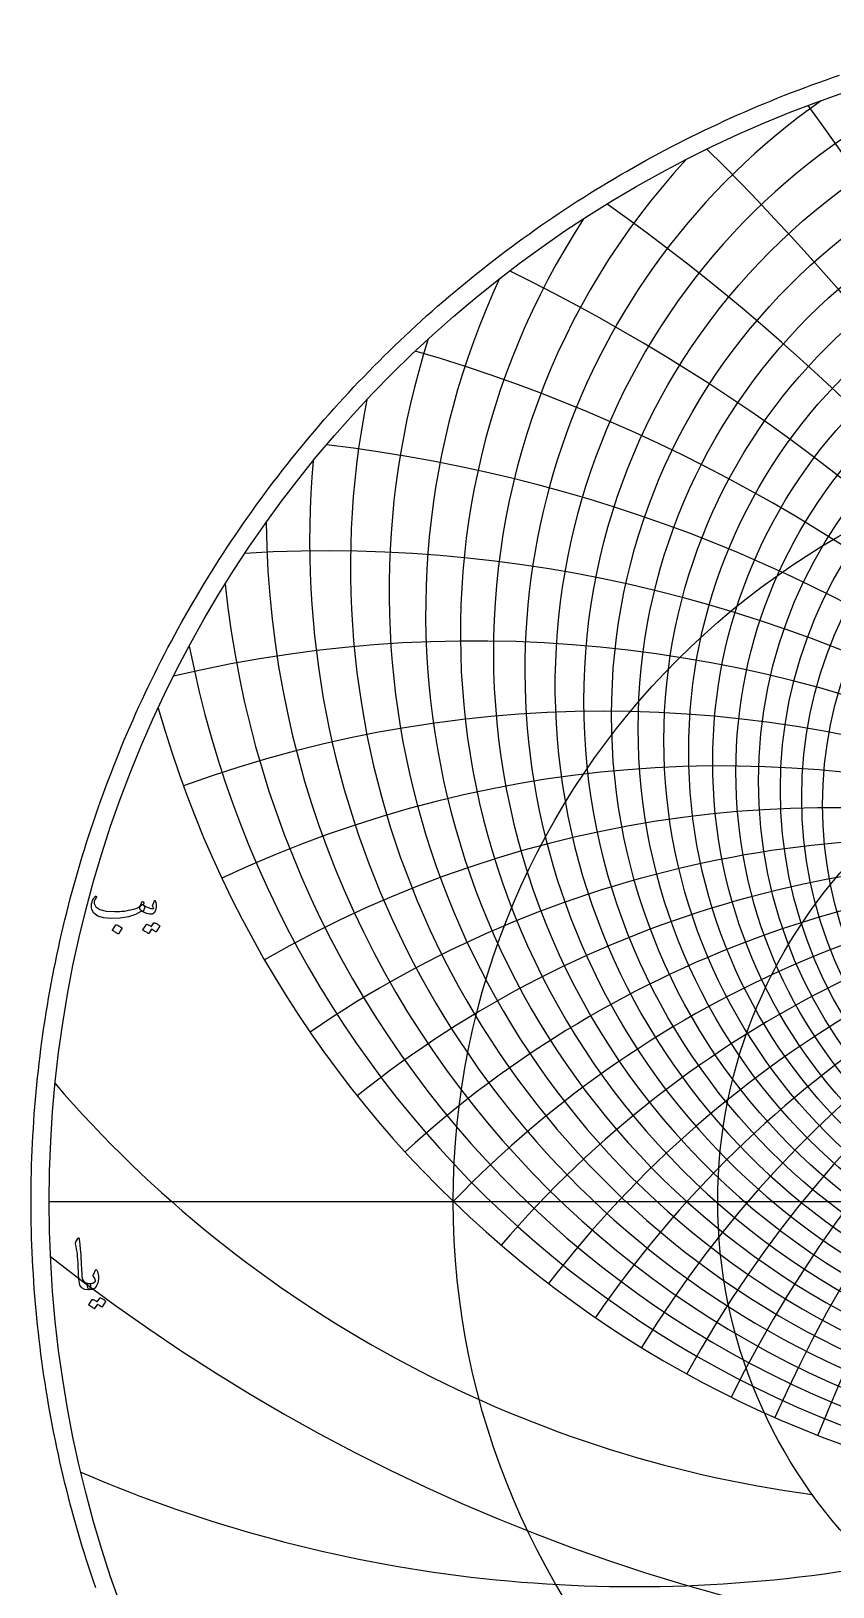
# Model space of a CAD drawing. Header units: millimetres. Extents: x -128 to 128, y -128 to 131.
# Drawn here: x -128 to -41.6, y -41.5 to 126 of the extents above; entities that cross this region are included whole.
import ezdxf

# ---------------------------------------------------------------- set-up
doc = ezdxf.new("R2010")
doc.units = ezdxf.units.MM
for name, color, linetype in [('CUT_OUTER', 1, 'Continuous'), ('ENGRAVE', 7, 'Continuous'), ('ENGRAVE_FINE', 8, 'Continuous'), ('TEXT', 5, 'Continuous')]:
    doc.layers.add(name, color=color, linetype=linetype)

msp = doc.modelspace()

# ---------------------------------------------------------------- linework, layer by layer
at = {"layer": 'CUT_OUTER'}
msp.add_lwpolyline([(-120.9905, -41.6235), (-121.2436, -40.8803), (-121.4921, -40.1356), (-121.7361, -39.3894), (-121.9755, -38.6417), (-122.2103, -37.8925), (-122.4405, -37.1419), (-122.6661, -36.3899), (-122.8871, -35.6366), (-123.1034, -34.8819), (-123.3151, -34.1259), (-123.5222, -33.3686), (-123.7246, -32.6101), (-123.9224, -31.8503), (-124.1155, -31.0893), (-124.3039, -30.3272), (-124.4877, -29.5639), (-124.6667, -28.7995), (-124.8411, -28.034), (-125.0108, -27.2675), (-125.1757, -26.4999), (-125.336, -25.7313), (-125.4915, -24.9618), (-125.6423, -24.1913), (-125.7883, -23.42), (-125.9297, -22.6477), (-126.0663, -21.8746), (-126.1981, -21.1006), (-126.3252, -20.3259), (-126.4476, -19.5504), (-126.5651, -18.7742), (-126.6779, -17.9972), (-126.786, -17.2196), (-126.8893, -16.4413), (-126.9878, -15.6624), (-127.0815, -14.883), (-127.1704, -14.1029), (-127.2545, -13.3224), (-127.3339, -12.5413), (-127.4084, -11.7598), (-127.4782, -10.9778), (-127.5432, -10.1954), (-127.6033, -9.4126), (-127.6587, -8.6294), (-127.7092, -7.846), (-127.755, -7.0622), (-127.7959, -6.2782), (-127.832, -5.4939), (-127.8633, -4.7095), (-127.8898, -3.9248), (-127.9115, -3.1401), (-127.9283, -2.3551), (-127.9404, -1.5701), (-127.9476, -0.7851), (-127.95, 0), (-127.9476, 0.7851), (-127.9404, 1.5701), (-127.9283, 2.3551), (-127.9115, 3.1401), (-127.8898, 3.9248), (-127.8633, 4.7095), (-127.832, 5.4939), (-127.7959, 6.2782), (-127.755, 7.0622), (-127.7092, 7.846), (-127.6587, 8.6294), (-127.6033, 9.4126), (-127.5432, 10.1954), (-127.4782, 10.9778), (-127.4084, 11.7598), (-127.3339, 12.5413), (-127.2545, 13.3224), (-127.1704, 14.1029), (-127.0815, 14.883), (-126.9878, 15.6624), (-126.8893, 16.4413), (-126.786, 17.2196), (-126.6779, 17.9972), (-126.5651, 18.7742), (-126.4476, 19.5504), (-126.3252, 20.3259), (-126.1981, 21.1006), (-126.0663, 21.8746), (-125.9297, 22.6477), (-125.7883, 23.42), (-125.6423, 24.1913), (-125.4915, 24.9618), (-125.336, 25.7313), (-125.1757, 26.4999), (-125.0108, 27.2675), (-124.8411, 28.034), (-124.6667, 28.7995), (-124.4877, 29.5639), (-124.3039, 30.3272), (-124.1155, 31.0893), (-123.9224, 31.8503), (-123.7246, 32.6101), (-123.5222, 33.3686), (-123.3151, 34.1259), (-123.1034, 34.8819), (-122.8871, 35.6366), (-122.6661, 36.3899), (-122.4405, 37.1419), (-122.2103, 37.8925), (-121.9755, 38.6417), (-121.7361, 39.3894), (-121.4921, 40.1356), (-121.2436, 40.8803), (-120.9905, 41.6235), (-120.7328, 42.3651), (-120.4706, 43.1051), (-120.2038, 43.8434), (-119.9325, 44.5802), (-119.6567, 45.3152), (-119.3764, 46.0486), (-119.0916, 46.7802), (-118.8024, 47.51), (-118.5086, 48.2381), (-118.2104, 48.9643), (-117.9077, 49.6887), (-117.6006, 50.4113), (-117.2891, 51.1319), (-116.9731, 51.8506), (-116.6528, 52.5674), (-116.328, 53.2822), (-115.9989, 53.9949), (-115.6654, 54.7057), (-115.3276, 55.4144), (-114.9854, 56.1209), (-114.6389, 56.8254), (-114.288, 57.5278), (-113.9329, 58.2279), (-113.5735, 58.9259), (-113.2098, 59.6217), (-112.8418, 60.3152), (-112.4696, 61.0065), (-112.0932, 61.6954), (-111.7125, 62.382), (-111.3276, 63.0663), (-110.9386, 63.7482), (-110.5453, 64.4277), (-110.1479, 65.1048), (-109.7464, 65.7794), (-109.3407, 66.4516), (-108.9309, 67.1212), (-108.517, 67.7884), (-108.099, 68.4529), (-107.677, 69.1149), (-107.2509, 69.7743), (-106.8207, 70.4311), (-106.3865, 71.0852), (-105.9484, 71.7366), (-105.5062, 72.3854), (-105.0601, 73.0314), (-104.61, 73.6747), (-104.1559, 74.3151), (-103.698, 74.9528), (-103.2361, 75.5877), (-102.7704, 76.2197), (-102.3008, 76.8489), (-101.8273, 77.4751), (-101.35, 78.0985), (-100.8689, 78.7189), (-100.384, 79.3363), (-99.8953, 79.9508), (-99.4029, 80.5622), (-98.9067, 81.1706), (-98.4068, 81.776), (-97.9032, 82.3782), (-97.3958, 82.9774), (-96.8849, 83.5735), (-96.3703, 84.1664), (-95.852, 84.7561), (-95.3301, 85.3426), (-94.8047, 85.926), (-94.2757, 86.5061), (-93.7431, 87.0829), (-93.207, 87.6565), (-92.6674, 88.2267), (-92.1243, 88.7936), (-91.5778, 89.3572), (-91.0277, 89.9175), (-90.4743, 90.4743), (-89.9175, 91.0277), (-89.3572, 91.5778), (-88.7936, 92.1243), (-88.2267, 92.6674), (-87.6565, 93.207), (-87.0829, 93.7431), (-86.5061, 94.2757), (-85.926, 94.8047), (-85.3426, 95.3301), (-84.7561, 95.852), (-84.1664, 96.3703), (-83.5735, 96.8849), (-82.9774, 97.3958), (-82.3782, 97.9032), (-81.776, 98.4068), (-81.1706, 98.9067), (-80.5622, 99.4029), (-79.9508, 99.8953), (-79.3363, 100.384), (-78.7189, 100.8689), (-78.0985, 101.35), (-77.4751, 101.8273), (-76.8489, 102.3008), (-76.2197, 102.7704), (-75.5877, 103.2361), (-74.9528, 103.698), (-74.3151, 104.1559), (-73.6747, 104.61), (-73.0314, 105.0601), (-72.3854, 105.5062), (-71.7366, 105.9484), (-71.0852, 106.3865), (-70.4311, 106.8207), (-69.7743, 107.2509), (-69.1149, 107.677), (-68.4529, 108.099), (-67.7884, 108.517), (-67.1212, 108.9309), (-66.4516, 109.3407), (-65.7794, 109.7464), (-65.1048, 110.1479), (-64.4277, 110.5453), (-63.7482, 110.9386), (-63.0663, 111.3276), (-62.382, 111.7125), (-61.6954, 112.0932), (-61.0065, 112.4696), (-60.3152, 112.8418), (-59.6217, 113.2098), (-58.9259, 113.5735), (-58.2279, 113.9329), (-57.5278, 114.288), (-56.8254, 114.6389), (-56.1209, 114.9854), (-55.4144, 115.3276), (-54.7057, 115.6654), (-53.9949, 115.9989), (-53.2822, 116.328), (-52.5674, 116.6528), (-51.8506, 116.9731), (-51.1319, 117.2891), (-50.4113, 117.6006), (-49.6887, 117.9077), (-48.9643, 118.2104), (-48.2381, 118.5086), (-47.51, 118.8024), (-46.7802, 119.0916), (-46.0486, 119.3764), (-45.3152, 119.6567), (-44.5802, 119.9325), (-43.8434, 120.2038), (-43.1051, 120.4706), (-42.3651, 120.7328), (-41.6235, 120.9905), (-40.8803, 121.2436)], dxfattribs=at)
at = {"layer": 'ENGRAVE'}
msp.add_lwpolyline([(-126, 0), (126, 0)], dxfattribs=at)
for centre, radius in [((0, 0), 126), ((0, 49.6626), 59.7897), ((0, 44.3606), 47.2408), ((0, 0), 82.4783), ((0, 0), 53.9894)]:
    msp.add_circle(centre, radius, dxfattribs=at)
for centre, radius, start, end in [((0, 57.2308), 74.7621, 124.982709, 55.017291), ((0, 68.3283), 93.5444, 168.920146, 11.079854), ((0, 85.4087), 118.7321, 195.781543, 344.218457), ((0, -79.6483), 114.6583, 44, 136), ((0, -79.6483), 114.6583, 44, 136), ((-26.2691, 98.0378), 130.7828, 220.740424, 262.296099), ((-62.9329, 109.0031), 150.4822, 246.647918, 279.892458)]:
    msp.add_arc(centre, radius, start, end, dxfattribs=at)
at = {"layer": 'ENGRAVE_FINE'}
for centre, radius in [((0, 53.868), 68.4111), ((0, 52.3639), 65.4272), ((0, 50.965), 62.5566), ((0, 48.4493), 57.1181), ((0, 47.3181), 54.534), ((0, 46.2632), 52.0306), ((0, 45.2789), 49.6014), ((0, 43.5037), 44.9434), ((0, 42.7044), 42.7044)]:
    msp.add_circle(centre, radius, dxfattribs=at)
for centre, radius, start, end in [((0, 55.4866), 71.5188, 104.545134, 75.454866), ((-315.021, -79.6483), 335.2384, 8.149817, 36.122961), ((-315.021, -79.6483), 335.2384, 8.149817, 36.122961), ((-245.8855, -79.6483), 271.3046, 10.236701, 45.328697), ((-245.8855, -79.6483), 271.3046, 10.236701, 45.328697), ((0, 59.1126), 78.1542, 137.236305, 42.763695), ((-198.594, -79.6483), 229.3166, 12.357385, 54.648053), ((-198.594, -79.6483), 229.3166, 12.357385, 54.648053), ((0, 61.1462), 81.7103, 146.875301, 33.124699), ((0, 63.3474), 85.4474, 155.077597, 24.922403), ((-163.749, -79.6483), 199.9006, 14.519498, 64.099169), ((-163.749, -79.6483), 199.9006, 14.519498, 64.099169), ((0, 65.7344), 89.3847, 162.33792, 17.66208), ((-136.6444, -79.6483), 178.3766, 16.731177, 73.695482), ((-136.6444, -79.6483), 178.3766, 16.731177, 73.695482), ((-114.6583, -79.6483), 162.1513, 19.001174, 83.442791), ((-114.6583, -79.6483), 162.1513, 19.001174, 83.442791), ((0, 71.1533), 97.9522, 174.984773, 5.015227), ((0, 74.2378), 102.6374, 180.637999, 359.362001), ((-96.2097, -79.6483), 149.6758, 21.338982, 93.335063), ((-96.2097, -79.6483), 149.6758, 21.338982, 93.335063), ((96.2097, -79.6483), 149.6758, 86.664937, 158.661018), ((96.2097, -79.6483), 149.6758, 86.664937, 158.661018), ((0, 77.6148), 107.6344, 185.954345, 354.045655), ((-80.2846, -79.6483), 139.9719, 23.754977, 103.34881), ((-80.2846, -79.6483), 139.9719, 23.754977, 103.34881), ((80.2846, -79.6483), 139.9719, 76.65119, 156.245023), ((80.2846, -79.6483), 139.9719, 76.65119, 156.245023), ((0, 81.3231), 112.9835, 190.988412, 349.011588), ((-66.198, -79.6483), 132.396, 26.26058, 110.031808), ((-66.198, -79.6483), 132.396, 26.26058, 110.031808), ((66.198, -79.6483), 132.396, 69.968192, 153.73942), ((66.198, -79.6483), 132.396, 69.968192, 153.73942), ((-53.466, -79.6483), 126.5114, 28.868441, 115.234738), ((-53.466, -79.6483), 126.5114, 28.868441, 115.234738), ((53.466, -79.6483), 126.5114, 64.765262, 151.131559), ((53.466, -79.6483), 126.5114, 64.765262, 151.131559), ((-41.7322, -79.6483), 122.0168, 31.592651, 120.029313), ((-41.7322, -79.6483), 122.0168, 31.592651, 120.029313), ((41.7322, -79.6483), 122.0168, 59.970687, 148.407349), ((41.7322, -79.6483), 122.0168, 59.970687, 148.407349), ((-30.7226, -79.6483), 118.703, 34.448987, 124.46305), ((-30.7226, -79.6483), 118.703, 34.448987, 124.46305), ((30.7226, -79.6483), 118.703, 55.53695, 145.551013), ((30.7226, -79.6483), 118.703, 55.53695, 145.551013), ((-20.2173, -79.6483), 116.4271, 37.455194, 128.578397), ((-20.2173, -79.6483), 116.4271, 37.455194, 128.578397), ((-10.0313, -79.6483), 115.0963, 40.631304, 132.41298), ((-10.0313, -79.6483), 115.0963, 40.631304, 132.41298), ((10.0313, -79.6483), 115.0963, 47.58702, 139.368696), ((10.0313, -79.6483), 115.0963, 47.58702, 139.368696), ((20.2173, -79.6483), 116.4271, 51.421603, 142.544806), ((20.2173, -79.6483), 116.4271, 51.421603, 142.544806), ((0, 153.8473), 203.4053, 231.774108, 308.225892)]:
    msp.add_arc(centre, radius, start, end, dxfattribs=at)
at = {"layer": 'TEXT'}
for points in [[(-115.8712, 31.9215), (-115.8637, 31.9176), (-115.8567, 31.9137), (-115.8501, 31.9098), (-115.8441, 31.906), (-115.8381, 31.9016), (-115.8315, 31.8963), (-115.8245, 31.89), (-115.817, 31.8827), (-115.7546, 31.8092), (-115.7299, 31.7047), (-115.743, 31.5692), (-115.7938, 31.4027), (-115.8407, 31.3016), (-115.8886, 31.2382), (-115.9375, 31.2126), (-115.9873, 31.2247), (-116.0125, 31.2368), (-116.0338, 31.2421), (-116.0512, 31.2407), (-116.0647, 31.2324), (-116.6996, 30.885), (-117.4583, 30.6402), (-118.3409, 30.4979), (-119.3473, 30.4582), (-120.1612, 30.5279), (-120.7757, 30.7137), (-121.1909, 31.0157), (-121.4067, 31.4337), (-121.4401, 31.6311), (-121.4473, 31.8286), (-121.4285, 32.026), (-121.3835, 32.2234), (-121.322, 32.3981), (-121.246, 32.5582), (-121.1556, 32.7039), (-121.0506, 32.835), (-121.0307, 32.8515), (-121.0099, 32.8621), (-120.9881, 32.8669), (-120.9654, 32.866), (-120.9441, 32.8568), (-120.9267, 32.8447), (-120.9131, 32.8297), (-120.9035, 32.8118), (-120.8991, 32.7944), (-120.9015, 32.7731), (-120.9107, 32.7479), (-120.9267, 32.7189), (-121.0389, 32.5544), (-121.1125, 32.3937), (-121.1473, 32.2369), (-121.1435, 32.084), (-120.9596, 31.7008), (-120.5318, 31.426), (-119.8602, 31.2595), (-118.9447, 31.2015), (-118.6934, 31.2053), (-118.4425, 31.2169), (-118.1921, 31.2363), (-117.9422, 31.2634), (-117.6942, 31.2982), (-117.4496, 31.3408), (-117.2084, 31.3911), (-116.9706, 31.4492), (-116.7397, 31.515), (-116.5506, 31.5808), (-116.403, 31.6466), (-116.297, 31.7124), (-116.2561, 31.7473), (-116.2186, 31.7898), (-116.1845, 31.8402), (-116.1538, 31.8982), (-116.125, 31.9631), (-116.0967, 32.0337), (-116.0689, 32.1102), (-116.0415, 32.1924), (-116.0309, 32.2176), (-116.0144, 32.2389), (-115.9922, 32.2563), (-115.9641, 32.2698), (-115.9341, 32.2771), (-115.906, 32.2757), (-115.8799, 32.2655), (-115.8557, 32.2466), (-115.8364, 32.2205), (-115.8247, 32.1886), (-115.8209, 32.1508), (-115.8247, 32.1073)], [(-116.1035, 31.3021), (-116.1876, 31.3819), (-116.2312, 31.4821), (-116.2341, 31.6026), (-116.1964, 31.7434), (-116.1146, 31.8697), (-116.0396, 31.9466), (-115.9714, 31.9742), (-115.9099, 31.9524), (-115.6196, 31.7603), (-115.3293, 31.6253), (-115.0389, 31.5474), (-114.7486, 31.5266), (-114.7385, 31.5286), (-114.7312, 31.5344), (-114.7268, 31.544), (-114.7254, 31.5576), (-114.7326, 31.5832), (-114.7544, 31.6215), (-114.7907, 31.6723), (-114.8415, 31.7357), (-114.8512, 31.755), (-114.857, 31.7744), (-114.8589, 31.7937), (-114.857, 31.8131), (-114.6712, 32.3473), (-114.6625, 32.3676), (-114.6518, 32.3821), (-114.6393, 32.3908), (-114.6247, 32.3937), (-114.6102, 32.3913), (-114.5976, 32.384), (-114.587, 32.3719), (-114.5783, 32.355), (-114.5202, 32.1813), (-114.4854, 32.0086), (-114.4738, 31.8368), (-114.4854, 31.666), (-114.5231, 31.4536), (-114.5744, 31.2808), (-114.6393, 31.1477), (-114.7176, 31.0544), (-114.7772, 31.0031), (-114.8318, 30.9653), (-114.8817, 30.9411), (-114.9267, 30.9305), (-115.186, 30.9247), (-115.4686, 30.9847), (-115.7744, 31.1105), (-116.1035, 31.3021)], [(-118.8054, 29.7692), (-118.7957, 29.7789), (-118.7822, 29.7847), (-118.7647, 29.7866), (-118.7435, 29.7847), (-118.593, 29.7237), (-118.4512, 29.6492), (-118.3181, 29.5611), (-118.1938, 29.4595), (-118.1817, 29.444), (-118.1764, 29.4286), (-118.1778, 29.4131), (-118.186, 29.3976), (-118.5499, 28.8092), (-118.5635, 28.7952), (-118.5809, 28.7918), (-118.6022, 28.799), (-118.6273, 28.8169), (-118.6491, 28.8324), (-118.6835, 28.8557), (-118.7304, 28.8866), (-118.7899, 28.9253), (-118.863, 28.9718), (-118.9506, 29.026), (-119.0526, 29.0879), (-119.1693, 29.1576), (-119.1847, 29.1692), (-119.1925, 29.1808), (-119.1925, 29.1924), (-119.1847, 29.204)], [(-114.7254, 29.986), (-114.7157, 29.9957), (-114.7022, 30.0015), (-114.6847, 30.0034), (-114.6635, 30.0015), (-114.5872, 29.9729), (-114.5135, 29.9415), (-114.4421, 29.9071), (-114.3731, 29.8698), (-114.3061, 29.8292), (-114.2406, 29.7847), (-114.1764, 29.7363), (-114.1138, 29.684), (-114.1017, 29.6681), (-114.0964, 29.6511), (-114.0978, 29.6332), (-114.106, 29.6144), (-114.4776, 29.026), (-114.4878, 29.0182), (-114.5028, 29.0182), (-114.5226, 29.026), (-114.5473, 29.0415), (-114.5643, 29.0557), (-114.5918, 29.0753), (-114.6301, 29.1002), (-114.6789, 29.1305), (-114.7389, 29.1665), (-114.8106, 29.2089), (-114.8938, 29.2575), (-114.9886, 29.3124), (-115.2828, 28.8557), (-115.2964, 28.8416), (-115.3138, 28.8382), (-115.3351, 28.8455), (-115.3602, 28.8634), (-115.382, 28.8789), (-115.4164, 28.9021), (-115.4633, 28.9331), (-115.5228, 28.9718), (-115.5959, 29.0182), (-115.6835, 29.0724), (-115.7856, 29.1344), (-115.9022, 29.204), (-115.9143, 29.2157), (-115.9196, 29.2273), (-115.9181, 29.2389), (-115.9099, 29.2505), (-115.5306, 29.8157), (-115.5209, 29.8253), (-115.5073, 29.8311), (-115.4899, 29.8331), (-115.4686, 29.8311), (-115.4038, 29.8101), (-115.3409, 29.7857), (-115.2799, 29.7578), (-115.2209, 29.7266), (-115.1638, 29.6925), (-115.1086, 29.656), (-115.0554, 29.617), (-115.0041, 29.5757)], [(-122.8811, -3.9593), (-122.8661, -3.9361), (-122.8521, -3.9206), (-122.839, -3.9129), (-122.827, -3.9129), (-122.8086, -3.923), (-122.7921, -3.9535), (-122.7776, -4.0043), (-122.765, -4.0754), (-122.7011, -4.6537), (-122.6489, -5.1883), (-122.6082, -5.6795), (-122.5792, -6.1271), (-122.5606, -6.5098), (-122.5434, -6.8529), (-122.5277, -7.1563), (-122.5134, -7.42), (-122.5011, -7.644), (-122.4911, -7.8283), (-122.4836, -7.973), (-122.4786, -8.078), (-122.4099, -8.3925), (-122.2579, -8.6238), (-122.0228, -8.7719), (-121.7044, -8.8367), (-121.6158, -8.86), (-121.5592, -8.9142), (-121.5345, -8.9993), (-121.5418, -9.1154), (-121.5781, -9.2983), (-121.6173, -9.429), (-121.6594, -9.5074), (-121.7044, -9.5335), (-122.1524, -9.4745), (-122.4824, -9.2974), (-122.6944, -9.0022), (-122.7882, -8.589), (-122.803, -8.3913), (-122.8163, -8.1932), (-122.8282, -7.9946), (-122.8386, -7.7954), (-122.848, -7.5958), (-122.857, -7.3958), (-122.8654, -7.1952), (-122.8734, -6.9942), (-122.8879, -6.6107), (-122.9082, -6.2654), (-122.9344, -5.9584), (-122.9663, -5.6896), (-123.004, -5.4315), (-123.0476, -5.1564), (-123.097, -4.8644), (-123.1521, -4.5554), (-123.1594, -4.4998), (-123.1579, -4.449), (-123.1478, -4.403), (-123.1289, -4.3619)], [(-121.2399, -7.9), (-121.0231, -7.42), (-120.9911, -7.3672), (-120.9573, -7.3483), (-120.9215, -7.3633), (-120.8837, -7.4122), (-120.814, -7.5586), (-120.7599, -7.7113), (-120.7211, -7.8702), (-120.6979, -8.0354), (-120.6907, -8.2079), (-120.6999, -8.3887), (-120.7255, -8.5776), (-120.7676, -8.7748), (-120.8958, -9.1067), (-121.0947, -9.3438), (-121.3642, -9.4861), (-121.7044, -9.5335), (-121.7436, -9.5088), (-121.7837, -9.4348), (-121.8249, -9.3114), (-121.867, -9.1387), (-121.879, -9.0463), (-121.8766, -8.9703), (-121.8597, -8.9108), (-121.8282, -8.8677), (-121.8031, -8.8513), (-121.774, -8.8406), (-121.7411, -8.8358), (-121.7044, -8.8367), (-121.49, -8.83), (-121.3037, -8.7864), (-121.1455, -8.7061), (-121.0153, -8.589), (-121.0095, -8.5798), (-121.0076, -8.5677), (-121.0095, -8.5527), (-121.0153, -8.5348), (-121.0458, -8.4254), (-121.0908, -8.3142), (-121.1503, -8.2009), (-121.2244, -8.0858), (-121.2486, -8.0422), (-121.2592, -7.9967), (-121.2563, -7.9493), (-121.2399, -7.9)], [(-120.5508, -10.4083), (-120.5411, -10.3987), (-120.5276, -10.3929), (-120.5102, -10.3909), (-120.4889, -10.3929), (-120.4127, -10.4214), (-120.3389, -10.4529), (-120.2675, -10.4872), (-120.1986, -10.5245), (-120.1315, -10.5651), (-120.066, -10.6096), (-120.0019, -10.658), (-119.9392, -10.7103), (-119.9271, -10.7263), (-119.9218, -10.7432), (-119.9232, -10.7611), (-119.9315, -10.78), (-120.3031, -11.3683), (-120.3132, -11.3761), (-120.3282, -11.3761), (-120.3481, -11.3683), (-120.3728, -11.3529), (-120.3897, -11.3386), (-120.4173, -11.319), (-120.4555, -11.2941), (-120.5044, -11.2638), (-120.5644, -11.2278), (-120.636, -11.1854), (-120.7192, -11.1368), (-120.814, -11.0819), (-121.1082, -11.5387), (-121.1218, -11.5527), (-121.1392, -11.5561), (-121.1605, -11.5488), (-121.1857, -11.5309), (-121.2074, -11.5154), (-121.2418, -11.4922), (-121.2887, -11.4613), (-121.3482, -11.4225), (-121.4213, -11.3761), (-121.5089, -11.3219), (-121.611, -11.26), (-121.7276, -11.1903), (-121.7397, -11.1787), (-121.745, -11.1671), (-121.7436, -11.1554), (-121.7353, -11.1438), (-121.356, -10.5787), (-121.3463, -10.569), (-121.3328, -10.5632), (-121.3153, -10.5613), (-121.294, -10.5632), (-121.2292, -10.5842), (-121.1663, -10.6087), (-121.1053, -10.6365), (-121.0463, -10.6677), (-120.9892, -10.7018), (-120.934, -10.7383), (-120.8808, -10.7773), (-120.8295, -10.8187)]]:
    msp.add_lwpolyline(points, close=True, dxfattribs=at)

doc.saveas('drawing.dxf')
